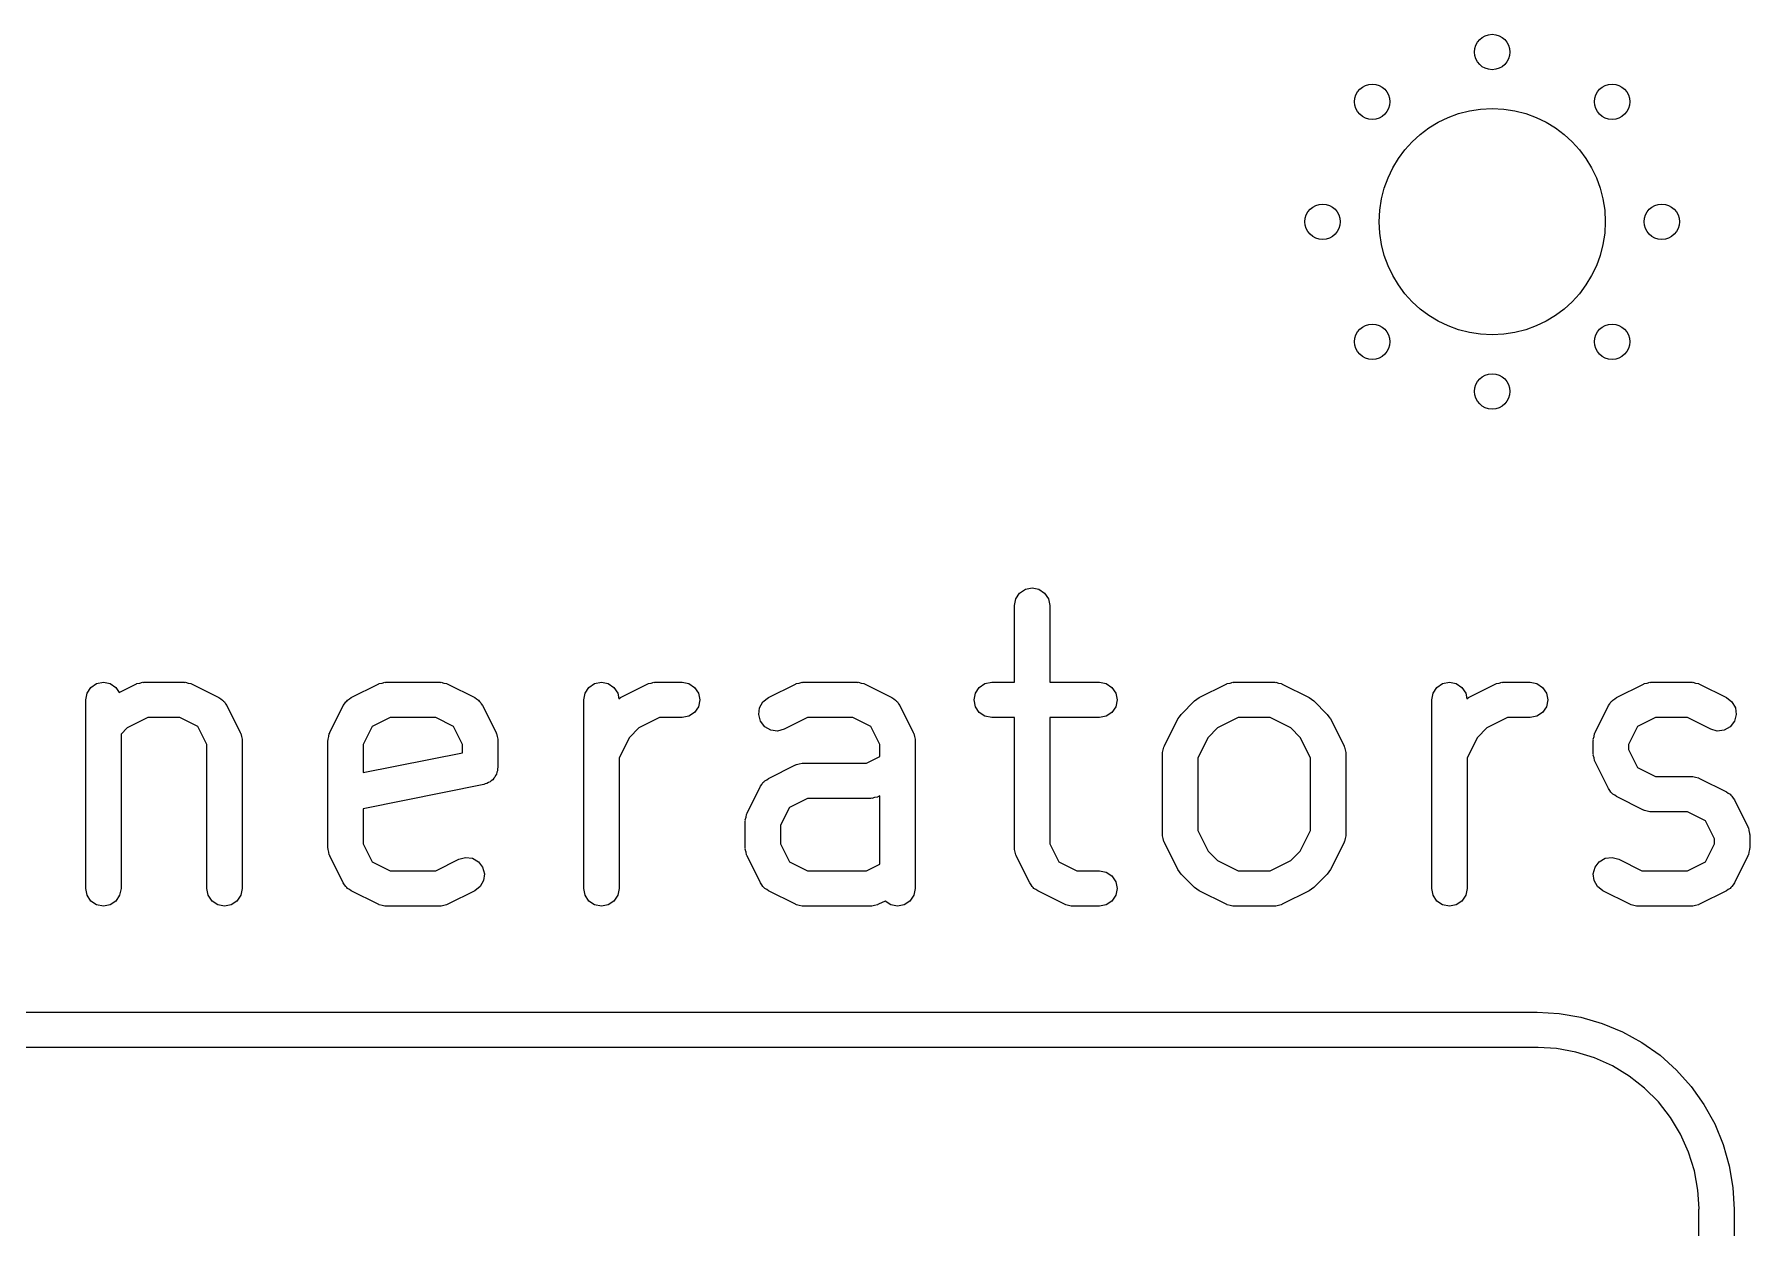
# Model space of a CAD drawing. Extents: x 78 to 213, y -137 to -49.
# Drawn here: x 188.28 to 212.56, y -66.3 to -49.42 of the extents above; entities that cross this region are included whole.
import ezdxf

# ---------------------------------------------------------------- set-up
doc = ezdxf.new("R2010")
doc.units = 0
doc.layers.add('BLACK', color=7, linetype='CONTINUOUS')

msp = doc.modelspace()

# ---------------------------------------------------------------- linework, layer by layer
at = {"layer": 'BLACK', "linetype": 'CONTINUOUS'}
for p, q in [((202.228, -57.3227), (202.309, -57.2686)), ((202.309, -57.2686), (202.404, -57.2495)), ((202.404, -57.2495), (202.5, -57.2686)), ((202.5, -57.2686), (202.581, -57.3227)), ((202.154, -57.4995), (202.173, -57.4039)), ((202.154, -58.5829), (202.154, -57.4995)), ((202.173, -57.4039), (202.228, -57.3227)), ((202.581, -57.3227), (202.635, -57.4039)), ((202.635, -57.4039), (202.654, -57.4995)), ((202.654, -57.4995), (202.654, -58.5829)), ((189.011, -58.8329), (189.03, -58.7372)), ((189.03, -58.7372), (189.085, -58.6561)), ((189.085, -58.6561), (189.166, -58.6019)), ((189.166, -58.6019), (189.261, -58.5829)), ((189.261, -58.5829), (189.357, -58.6019)), ((189.357, -58.6019), (189.438, -58.6561)), ((189.438, -58.6561), (189.486, -58.727)), ((189.486, -58.727), (189.721, -58.6092)), ((189.721, -58.6092), (189.73, -58.6069)), ((189.73, -58.6069), (189.737, -58.6019)), ((189.737, -58.6019), (189.776, -58.5941)), ((189.776, -58.5941), (189.815, -58.5835)), ((189.815, -58.5835), (189.824, -58.5846)), ((189.824, -58.5846), (189.833, -58.5829)), ((189.833, -58.5829), (190.404, -58.5829)), ((190.404, -58.5829), (190.413, -58.5846)), ((190.413, -58.5846), (190.422, -58.5835)), ((190.422, -58.5835), (190.461, -58.5941)), ((190.461, -58.5941), (190.5, -58.6019)), ((190.5, -58.6019), (190.507, -58.6069)), ((190.507, -58.6069), (190.516, -58.6092)), ((190.516, -58.6092), (190.897, -58.7997)), ((192.769, -58.7997), (193.15, -58.6092)), ((193.15, -58.6092), (193.158, -58.6069)), ((193.158, -58.6069), (193.166, -58.6019)), ((193.166, -58.6019), (193.205, -58.5941)), ((193.205, -58.5941), (193.244, -58.5835)), ((193.244, -58.5835), (193.253, -58.5846)), ((193.253, -58.5846), (193.261, -58.5829)), ((193.261, -58.5829), (194.023, -58.5829)), ((194.023, -58.5829), (194.032, -58.5846)), ((194.032, -58.5846), (194.041, -58.5835)), ((194.041, -58.5835), (194.08, -58.5941)), ((194.08, -58.5941), (194.119, -58.6019)), ((194.119, -58.6019), (194.126, -58.6069)), ((194.126, -58.6069), (194.135, -58.6092)), ((194.135, -58.6092), (194.516, -58.7997)), ((196.059, -58.8329), (196.078, -58.7372)), ((196.078, -58.7372), (196.132, -58.6561)), ((196.132, -58.6561), (196.213, -58.6019)), ((196.213, -58.6019), (196.309, -58.5829)), ((196.309, -58.5829), (196.405, -58.6019)), ((196.405, -58.6019), (196.486, -58.6561)), ((196.486, -58.6561), (196.54, -58.7372)), ((196.54, -58.7372), (196.556, -58.817)), ((196.578, -58.7997), (196.959, -58.6092)), ((196.959, -58.6092), (196.968, -58.6069)), ((196.968, -58.6069), (196.975, -58.6019)), ((196.975, -58.6019), (197.015, -58.5941)), ((197.015, -58.5941), (197.053, -58.5835)), ((197.053, -58.5835), (197.062, -58.5846)), ((197.062, -58.5846), (197.071, -58.5829)), ((197.071, -58.5829), (197.452, -58.5829)), ((197.452, -58.5829), (197.548, -58.6019)), ((197.548, -58.6019), (197.629, -58.6561)), ((197.629, -58.6561), (197.683, -58.7372)), ((197.683, -58.7372), (197.702, -58.8329)), ((198.673, -58.7997), (199.054, -58.6092)), ((199.054, -58.6092), (199.063, -58.6069)), ((199.063, -58.6069), (199.071, -58.6019)), ((199.071, -58.6019), (199.11, -58.5941)), ((199.11, -58.5941), (199.148, -58.5835)), ((199.148, -58.5835), (199.157, -58.5846)), ((199.157, -58.5846), (199.166, -58.5829)), ((199.166, -58.5829), (199.928, -58.5829)), ((199.928, -58.5829), (199.937, -58.5846)), ((199.937, -58.5846), (199.946, -58.5835)), ((199.946, -58.5835), (199.984, -58.5941)), ((199.984, -58.5941), (200.024, -58.6019)), ((200.024, -58.6019), (200.031, -58.6069)), ((200.031, -58.6069), (200.04, -58.6092)), ((200.04, -58.6092), (200.421, -58.7997)), ((201.583, -58.8329), (201.602, -58.7372)), ((201.602, -58.7372), (201.656, -58.6561)), ((201.656, -58.6561), (201.737, -58.6019)), ((201.737, -58.6019), (201.833, -58.5829)), ((201.833, -58.5829), (202.154, -58.5829)), ((202.654, -58.5829), (203.357, -58.5829)), ((203.357, -58.5829), (203.452, -58.6019)), ((203.452, -58.6019), (203.533, -58.6561)), ((203.533, -58.6561), (203.588, -58.7372)), ((203.588, -58.7372), (203.607, -58.8329)), ((204.769, -58.7997), (205.15, -58.6092)), ((205.15, -58.6092), (205.158, -58.6069)), ((205.158, -58.6069), (205.166, -58.6019)), ((205.166, -58.6019), (205.205, -58.5941)), ((205.205, -58.5941), (205.244, -58.5835)), ((205.244, -58.5835), (205.253, -58.5846)), ((205.253, -58.5846), (205.261, -58.5829)), ((205.261, -58.5829), (205.833, -58.5829)), ((205.833, -58.5829), (205.842, -58.5846)), ((205.842, -58.5846), (205.851, -58.5835)), ((205.851, -58.5835), (205.889, -58.5941)), ((205.889, -58.5941), (205.929, -58.6019)), ((205.929, -58.6019), (205.936, -58.6069)), ((205.936, -58.6069), (205.945, -58.6092)), ((205.945, -58.6092), (206.326, -58.7997)), ((208.059, -58.8329), (208.078, -58.7372)), ((208.078, -58.7372), (208.132, -58.6561)), ((208.132, -58.6561), (208.213, -58.6019)), ((208.213, -58.6019), (208.309, -58.5829)), ((208.309, -58.5829), (208.405, -58.6019)), ((208.405, -58.6019), (208.486, -58.6561)), ((208.486, -58.6561), (208.54, -58.7372)), ((208.54, -58.7372), (208.556, -58.817)), ((208.578, -58.7997), (208.959, -58.6092)), ((208.959, -58.6092), (208.968, -58.6069)), ((208.968, -58.6069), (208.975, -58.6019)), ((208.975, -58.6019), (209.015, -58.5941)), ((209.015, -58.5941), (209.053, -58.5835)), ((209.053, -58.5835), (209.062, -58.5846)), ((209.062, -58.5846), (209.071, -58.5829)), ((209.071, -58.5829), (209.452, -58.5829)), ((209.452, -58.5829), (209.548, -58.6019)), ((209.548, -58.6019), (209.629, -58.6561)), ((209.629, -58.6561), (209.683, -58.7372)), ((209.683, -58.7372), (209.702, -58.8329)), ((210.673, -58.7997), (211.054, -58.6092)), ((211.054, -58.6092), (211.063, -58.6069)), ((211.063, -58.6069), (211.071, -58.6019)), ((211.071, -58.6019), (211.11, -58.5941)), ((211.11, -58.5941), (211.148, -58.5835)), ((211.148, -58.5835), (211.157, -58.5846)), ((211.157, -58.5846), (211.166, -58.5829)), ((211.166, -58.5829), (211.738, -58.5829)), ((211.738, -58.5829), (211.746, -58.5846)), ((211.746, -58.5846), (211.755, -58.5835)), ((211.755, -58.5835), (211.794, -58.5941)), ((211.794, -58.5941), (211.833, -58.6019)), ((211.833, -58.6019), (211.841, -58.6069)), ((211.841, -58.6069), (211.849, -58.6092)), ((211.849, -58.6092), (212.23, -58.7997)), ((189.011, -61.4995), (189.011, -58.8329)), ((190.897, -58.7997), (190.922, -58.8189)), ((190.922, -58.8189), (190.949, -58.8345)), ((190.949, -58.8345), (190.96, -58.8486)), ((190.96, -58.8486), (190.974, -58.8595)), ((190.974, -58.8595), (190.99, -58.8868)), ((190.99, -58.8868), (191.009, -58.9115)), ((191.009, -58.9115), (191.199, -59.2925)), ((192.466, -59.2925), (192.657, -58.9115)), ((192.657, -58.9115), (192.676, -58.8868)), ((192.676, -58.8868), (192.692, -58.8595)), ((192.692, -58.8595), (192.706, -58.8486)), ((192.706, -58.8486), (192.717, -58.8345)), ((192.717, -58.8345), (192.744, -58.8189)), ((192.744, -58.8189), (192.769, -58.7997)), ((194.516, -58.7997), (194.541, -58.8189)), ((194.541, -58.8189), (194.568, -58.8345)), ((194.568, -58.8345), (194.579, -58.8486)), ((194.579, -58.8486), (194.593, -58.8595)), ((194.593, -58.8595), (194.609, -58.8868)), ((194.609, -58.8868), (194.628, -58.9115)), ((194.628, -58.9115), (194.818, -59.2925)), ((196.059, -61.4995), (196.059, -58.8329)), ((196.556, -58.817), (196.578, -58.7997)), ((197.683, -58.9285), (197.629, -59.0096)), ((197.702, -58.8329), (197.683, -58.9285)), ((198.536, -59.0411), (198.548, -58.9443)), ((198.548, -58.9443), (198.596, -58.8595)), ((198.596, -58.8595), (198.673, -58.7997)), ((200.421, -58.7997), (200.446, -58.8189)), ((200.446, -58.8189), (200.473, -58.8345)), ((200.473, -58.8345), (200.484, -58.8486)), ((200.484, -58.8486), (200.498, -58.8595)), ((200.498, -58.8595), (200.513, -58.8868)), ((200.513, -58.8868), (200.533, -58.9115)), ((200.533, -58.9115), (200.723, -59.2925)), ((201.602, -58.9285), (201.583, -58.8329)), ((201.656, -59.0096), (201.602, -58.9285)), ((203.588, -58.9285), (203.533, -59.0096)), ((203.607, -58.8329), (203.588, -58.9285)), ((204.513, -59.037), (204.704, -58.8466)), ((204.704, -58.8466), (204.737, -58.8243)), ((204.737, -58.8243), (204.769, -58.7997)), ((206.326, -58.7997), (206.357, -58.8243)), ((206.357, -58.8243), (206.391, -58.8466)), ((206.391, -58.8466), (206.581, -59.037)), ((208.059, -61.4995), (208.059, -58.8329)), ((208.556, -58.817), (208.578, -58.7997)), ((209.683, -58.9285), (209.629, -59.0096)), ((209.702, -58.8329), (209.683, -58.9285)), ((210.371, -59.2925), (210.562, -58.9115)), ((210.562, -58.9115), (210.581, -58.8868)), ((210.581, -58.8868), (210.596, -58.8595)), ((210.596, -58.8595), (210.61, -58.8486)), ((210.61, -58.8486), (210.621, -58.8345)), ((210.621, -58.8345), (210.649, -58.8189)), ((210.649, -58.8189), (210.673, -58.7997)), ((212.23, -58.7997), (212.307, -58.8595)), ((212.307, -58.8595), (212.356, -58.9443)), ((212.356, -58.9443), (212.368, -59.0411)), ((189.6, -59.2288), (189.511, -59.3174)), ((189.892, -59.0829), (189.6, -59.2288)), ((190.345, -59.0829), (189.892, -59.0829)), ((190.599, -59.2097), (190.345, -59.0829)), ((190.726, -59.4633), (190.599, -59.2097)), ((193.067, -59.2097), (192.94, -59.4633)), ((193.32, -59.0829), (193.067, -59.2097)), ((193.964, -59.0829), (193.32, -59.0829)), ((194.218, -59.2097), (193.964, -59.0829)), ((194.345, -59.4633), (194.218, -59.2097)), ((196.838, -59.2288), (196.705, -59.3619)), ((197.13, -59.0829), (196.838, -59.2288)), ((197.452, -59.0829), (197.13, -59.0829)), ((197.548, -59.0638), (197.452, -59.0829)), ((197.629, -59.0096), (197.548, -59.0638)), ((198.562, -59.1351), (198.536, -59.0411)), ((198.621, -59.2122), (198.562, -59.1351)), ((198.706, -59.2605), (198.621, -59.2122)), ((199.225, -59.0829), (198.897, -59.2469)), ((199.869, -59.0829), (199.225, -59.0829)), ((200.123, -59.2097), (199.869, -59.0829)), ((200.25, -59.4633), (200.123, -59.2097)), ((201.737, -59.0638), (201.656, -59.0096)), ((201.833, -59.0829), (201.737, -59.0638)), ((202.154, -59.0829), (201.833, -59.0829)), ((202.154, -60.9281), (202.154, -59.0829)), ((203.357, -59.0829), (202.654, -59.0829)), ((202.654, -59.0829), (202.654, -60.8691)), ((203.452, -59.0638), (203.357, -59.0829)), ((203.533, -59.0096), (203.452, -59.0638)), ((204.276, -59.483), (204.466, -59.102)), ((204.466, -59.102), (204.491, -59.0704)), ((204.491, -59.0704), (204.513, -59.037)), ((205.029, -59.2288), (204.895, -59.3619)), ((205.32, -59.0829), (205.029, -59.2288)), ((205.774, -59.0829), (205.32, -59.0829)), ((206.066, -59.2288), (205.774, -59.0829)), ((206.199, -59.3619), (206.066, -59.2288)), ((206.581, -59.037), (206.603, -59.0704)), ((206.603, -59.0704), (206.628, -59.102)), ((206.628, -59.102), (206.818, -59.483)), ((208.838, -59.2288), (208.705, -59.3619)), ((209.13, -59.0829), (208.838, -59.2288)), ((209.452, -59.0829), (209.13, -59.0829)), ((209.548, -59.0638), (209.452, -59.0829)), ((209.629, -59.0096), (209.548, -59.0638)), ((210.972, -59.2097), (210.845, -59.4633)), ((211.225, -59.0829), (210.972, -59.2097)), ((211.679, -59.0829), (211.225, -59.0829)), ((212.007, -59.2469), (211.679, -59.0829)), ((212.282, -59.2122), (212.198, -59.2605)), ((212.342, -59.1351), (212.282, -59.2122)), ((212.368, -59.0411), (212.342, -59.1351)), ((189.511, -59.3174), (189.511, -61.4995)), ((190.726, -61.4995), (190.726, -59.4633)), ((191.199, -59.2925), (191.202, -59.3011)), ((191.202, -59.3011), (191.207, -59.3086)), ((191.207, -59.3086), (191.215, -59.3479)), ((191.215, -59.3479), (191.225, -59.3866)), ((191.225, -59.3866), (191.224, -59.3955)), ((191.224, -59.3955), (191.226, -59.4043)), ((191.226, -59.4043), (191.226, -61.4995)), ((192.44, -59.4043), (192.442, -59.3955)), ((192.44, -60.9281), (192.44, -59.4043)), ((192.441, -59.3866), (192.451, -59.3479)), ((192.442, -59.3955), (192.441, -59.3866)), ((192.451, -59.3479), (192.459, -59.3086)), ((192.459, -59.3086), (192.464, -59.3011)), ((192.464, -59.3011), (192.466, -59.2925)), ((192.94, -59.4633), (192.94, -59.8612)), ((194.345, -59.5803), (194.345, -59.4633)), ((194.818, -59.2925), (194.821, -59.3011)), ((194.821, -59.3011), (194.826, -59.3086)), ((194.826, -59.3086), (194.834, -59.3479)), ((194.834, -59.3479), (194.844, -59.3866)), ((194.844, -59.3866), (194.843, -59.3955)), ((194.843, -59.3955), (194.845, -59.4043)), ((194.845, -59.4043), (194.845, -59.7852)), ((196.705, -59.3619), (196.559, -59.6538)), ((198.803, -59.2727), (198.706, -59.2605)), ((198.897, -59.2469), (198.803, -59.2727)), ((200.25, -59.6307), (200.25, -59.4633)), ((200.723, -59.2925), (200.726, -59.3011)), ((200.726, -59.3011), (200.73, -59.3086)), ((200.73, -59.3086), (200.738, -59.3479)), ((200.738, -59.3479), (200.749, -59.3866)), ((200.749, -59.3866), (200.748, -59.3955)), ((200.748, -59.3955), (200.75, -59.4043)), ((200.75, -59.4043), (200.75, -61.4995)), ((204.895, -59.3619), (204.75, -59.6538)), ((206.345, -59.6538), (206.199, -59.3619)), ((208.705, -59.3619), (208.559, -59.6538)), ((210.345, -59.3866), (210.356, -59.3479)), ((210.347, -59.3955), (210.345, -59.3866)), ((210.345, -59.4043), (210.347, -59.3955)), ((210.345, -59.5948), (210.345, -59.4043)), ((210.356, -59.3479), (210.364, -59.3086)), ((210.364, -59.3086), (210.369, -59.3011)), ((210.369, -59.3011), (210.371, -59.2925)), ((210.845, -59.4633), (210.845, -59.5357)), ((212.101, -59.2727), (212.007, -59.2469)), ((212.198, -59.2605), (212.101, -59.2727)), ((192.94, -59.8612), (194.345, -59.5803)), ((196.559, -59.6538), (196.559, -61.4995)), ((200.06, -59.7257), (200.25, -59.6307)), ((204.25, -59.577), (204.261, -59.5384)), ((204.251, -59.586), (204.25, -59.577)), ((204.25, -59.5948), (204.251, -59.586)), ((204.25, -60.7376), (204.25, -59.5948)), ((204.261, -59.5384), (204.269, -59.4991)), ((204.269, -59.4991), (204.274, -59.4916)), ((204.274, -59.4916), (204.276, -59.483)), ((204.75, -59.6538), (204.75, -60.6786)), ((206.345, -60.6786), (206.345, -59.6538)), ((206.818, -59.483), (206.821, -59.4916)), ((206.821, -59.4916), (206.826, -59.4991)), ((206.826, -59.4991), (206.834, -59.5384)), ((206.834, -59.5384), (206.844, -59.577)), ((206.844, -59.577), (206.843, -59.586)), ((206.843, -59.586), (206.845, -59.5948)), ((206.845, -59.5948), (206.845, -60.7376)), ((208.559, -59.6538), (208.559, -61.4995)), ((210.347, -59.6036), (210.345, -59.5948)), ((210.345, -59.6125), (210.347, -59.6036)), ((210.356, -59.6511), (210.345, -59.6125)), ((210.364, -59.6904), (210.356, -59.6511)), ((210.369, -59.6979), (210.364, -59.6904)), ((210.371, -59.7066), (210.369, -59.6979)), ((210.562, -60.0875), (210.371, -59.7066)), ((210.845, -59.5357), (210.972, -59.7894)), ((194.785, -59.9414), (194.772, -59.962)), ((194.803, -59.9239), (194.785, -59.9414)), ((194.812, -59.9013), (194.803, -59.9239)), ((194.826, -59.8809), (194.812, -59.9013)), ((194.831, -59.8566), (194.826, -59.8809)), ((194.84, -59.8338), (194.831, -59.8566)), ((194.845, -59.7852), (194.84, -59.8093)), ((194.84, -59.8093), (194.84, -59.8338)), ((198.649, -59.9618), (198.673, -59.9426)), ((198.673, -59.9426), (199.054, -59.7521)), ((199.054, -59.7521), (199.063, -59.7497)), ((199.063, -59.7497), (199.071, -59.7447)), ((199.071, -59.7447), (199.11, -59.7369)), ((199.11, -59.7369), (199.148, -59.7263)), ((199.148, -59.7263), (199.157, -59.7275)), ((199.157, -59.7275), (199.166, -59.7257)), ((199.166, -59.7257), (200.06, -59.7257)), ((210.972, -59.7894), (211.225, -59.9162)), ((211.225, -59.9162), (211.738, -59.9162)), ((211.738, -59.9162), (211.746, -59.9179)), ((211.746, -59.9179), (211.755, -59.9168)), ((211.755, -59.9168), (211.794, -59.9274)), ((211.794, -59.9274), (211.833, -59.9352)), ((211.833, -59.9352), (211.841, -59.9402)), ((211.841, -59.9402), (211.849, -59.9426)), ((211.849, -59.9426), (212.23, -60.1331)), ((194.644, -60.0304), (192.94, -60.3711)), ((194.666, -60.021), (194.644, -60.0304)), ((194.69, -60.0162), (194.666, -60.021)), ((194.711, -60.0025), (194.69, -60.0162)), ((194.734, -59.993), (194.711, -60.0025)), ((194.751, -59.9756), (194.734, -59.993)), ((194.772, -59.962), (194.751, -59.9756)), ((198.371, -60.4353), (198.562, -60.0544)), ((198.562, -60.0544), (198.581, -60.0296)), ((198.581, -60.0296), (198.596, -60.0024)), ((198.596, -60.0024), (198.61, -59.9914)), ((198.61, -59.9914), (198.621, -59.9773)), ((198.621, -59.9773), (198.649, -59.9618)), ((200.222, -60.2017), (200.214, -60.2067)), ((200.23, -60.1993), (200.222, -60.2017)), ((200.25, -60.1897), (200.23, -60.1993)), ((200.25, -61.1545), (200.25, -60.1897)), ((210.581, -60.1123), (210.562, -60.0875)), ((210.596, -60.1395), (210.581, -60.1123)), ((210.61, -60.1505), (210.596, -60.1395)), ((210.621, -60.1646), (210.61, -60.1505)), ((210.649, -60.1801), (210.621, -60.1646)), ((210.673, -60.1993), (210.649, -60.1801)), ((211.054, -60.3898), (210.673, -60.1993)), ((212.23, -60.1331), (212.255, -60.1523)), ((212.255, -60.1523), (212.282, -60.1678)), ((212.282, -60.1678), (212.293, -60.1819)), ((212.293, -60.1819), (212.307, -60.1929)), ((212.307, -60.1929), (212.323, -60.2201)), ((192.94, -60.3711), (192.94, -60.8691)), ((198.364, -60.4515), (198.369, -60.444)), ((198.369, -60.444), (198.371, -60.4353)), ((198.972, -60.3525), (198.845, -60.6062)), ((199.225, -60.2257), (198.972, -60.3525)), ((200.119, -60.2257), (199.225, -60.2257)), ((200.127, -60.224), (200.119, -60.2257)), ((200.136, -60.2251), (200.127, -60.224)), ((200.175, -60.2145), (200.136, -60.2251)), ((200.214, -60.2067), (200.175, -60.2145)), ((211.063, -60.3922), (211.054, -60.3898)), ((211.071, -60.3972), (211.063, -60.3922)), ((211.11, -60.405), (211.071, -60.3972)), ((211.148, -60.4156), (211.11, -60.405)), ((211.157, -60.4144), (211.148, -60.4156)), ((211.166, -60.4162), (211.157, -60.4144)), ((211.679, -60.4162), (211.166, -60.4162)), ((211.932, -60.543), (211.679, -60.4162)), ((212.323, -60.2201), (212.342, -60.2449)), ((212.342, -60.2449), (212.533, -60.6258)), ((198.345, -60.5294), (198.356, -60.4908)), ((198.347, -60.5383), (198.345, -60.5294)), ((198.345, -60.5471), (198.347, -60.5383)), ((198.345, -60.9281), (198.345, -60.5471)), ((198.356, -60.4908), (198.364, -60.4515)), ((198.845, -60.6062), (198.845, -60.8691)), ((204.75, -60.6786), (204.895, -60.9705)), ((206.199, -60.9705), (206.345, -60.6786)), ((212.059, -60.7966), (211.932, -60.543)), ((212.533, -60.6258), (212.535, -60.6345)), ((212.535, -60.6345), (212.54, -60.6419)), ((212.54, -60.6419), (212.548, -60.6813)), ((212.548, -60.6813), (212.558, -60.7199)), ((192.442, -60.9369), (192.44, -60.9281)), ((192.94, -60.8691), (193.067, -61.1227)), ((198.347, -60.9369), (198.345, -60.9281)), ((198.845, -60.8691), (198.972, -61.1227)), ((202.156, -60.9369), (202.154, -60.9281)), ((202.654, -60.8691), (202.781, -61.1227)), ((204.251, -60.7464), (204.25, -60.7376)), ((204.25, -60.7553), (204.251, -60.7464)), ((204.261, -60.794), (204.25, -60.7553)), ((204.269, -60.8333), (204.261, -60.794)), ((204.274, -60.8408), (204.269, -60.8333)), ((204.276, -60.8494), (204.274, -60.8408)), ((204.466, -61.2304), (204.276, -60.8494)), ((206.818, -60.8494), (206.628, -61.2304)), ((206.821, -60.8408), (206.818, -60.8494)), ((206.826, -60.8333), (206.821, -60.8408)), ((206.834, -60.794), (206.826, -60.8333)), ((206.844, -60.7553), (206.834, -60.794)), ((206.845, -60.7376), (206.843, -60.7464)), ((206.843, -60.7464), (206.844, -60.7553)), ((211.932, -61.1227), (212.059, -60.8691)), ((212.059, -60.8691), (212.059, -60.7966)), ((212.558, -60.7199), (212.557, -60.7288)), ((212.557, -60.7288), (212.559, -60.7376)), ((212.559, -60.9281), (212.557, -60.9369)), ((212.559, -60.7376), (212.559, -60.9281)), ((192.441, -60.9458), (192.442, -60.9369)), ((192.451, -60.9845), (192.441, -60.9458)), ((192.459, -61.0238), (192.451, -60.9845)), ((192.464, -61.0312), (192.459, -61.0238)), ((192.466, -61.0399), (192.464, -61.0312)), ((192.657, -61.4208), (192.466, -61.0399)), ((193.067, -61.1227), (193.32, -61.2495)), ((193.964, -61.2495), (194.292, -61.0854)), ((194.292, -61.0854), (194.387, -61.0597)), ((194.387, -61.0597), (194.483, -61.0719)), ((194.483, -61.0719), (194.568, -61.1202)), ((194.568, -61.1202), (194.628, -61.1972)), ((198.345, -60.9458), (198.347, -60.9369)), ((198.356, -60.9845), (198.345, -60.9458)), ((198.364, -61.0238), (198.356, -60.9845)), ((198.369, -61.0312), (198.364, -61.0238)), ((198.371, -61.0399), (198.369, -61.0312)), ((198.562, -61.4209), (198.371, -61.0399)), ((198.972, -61.1227), (199.225, -61.2495)), ((200.06, -61.2495), (200.25, -61.1545)), ((202.155, -60.9458), (202.156, -60.9369)), ((202.165, -60.9845), (202.155, -60.9458)), ((202.173, -61.0238), (202.165, -60.9845)), ((202.178, -61.0312), (202.173, -61.0238)), ((202.181, -61.0399), (202.178, -61.0312)), ((202.371, -61.4208), (202.181, -61.0399)), ((202.781, -61.1227), (203.035, -61.2495)), ((204.895, -60.9705), (205.029, -61.1036)), ((205.029, -61.1036), (205.32, -61.2495)), ((205.774, -61.2495), (206.066, -61.1036)), ((206.066, -61.1036), (206.199, -60.9705)), ((210.371, -61.1972), (210.431, -61.1202)), ((210.431, -61.1202), (210.516, -61.0719)), ((210.516, -61.0719), (210.612, -61.0597)), ((210.612, -61.0597), (210.707, -61.0854)), ((210.707, -61.0854), (211.035, -61.2495)), ((211.679, -61.2495), (211.932, -61.1227)), ((212.533, -61.0399), (212.342, -61.4208)), ((212.535, -61.0312), (212.533, -61.0399)), ((212.54, -61.0238), (212.535, -61.0312)), ((212.548, -60.9845), (212.54, -61.0238)), ((212.558, -60.9458), (212.548, -60.9845)), ((212.557, -60.9369), (212.558, -60.9458)), ((193.32, -61.2495), (193.964, -61.2495)), ((194.641, -61.3881), (194.593, -61.4728)), ((194.628, -61.1972), (194.654, -61.2913)), ((194.654, -61.2913), (194.641, -61.3881)), ((199.225, -61.2495), (200.06, -61.2495)), ((203.035, -61.2495), (203.357, -61.2495)), ((203.357, -61.2495), (203.452, -61.2686)), ((203.452, -61.2686), (203.533, -61.3227)), ((203.533, -61.3227), (203.588, -61.4039)), ((203.588, -61.4039), (203.607, -61.4995)), ((204.491, -61.262), (204.466, -61.2304)), ((204.513, -61.2953), (204.491, -61.262)), ((204.704, -61.4858), (204.513, -61.2953)), ((205.32, -61.2495), (205.774, -61.2495)), ((206.581, -61.2953), (206.391, -61.4858)), ((206.603, -61.262), (206.581, -61.2953)), ((206.628, -61.2304), (206.603, -61.262)), ((210.345, -61.2913), (210.371, -61.1972)), ((210.358, -61.3881), (210.345, -61.2913)), ((210.406, -61.4728), (210.358, -61.3881)), ((211.035, -61.2495), (211.679, -61.2495)), ((189.03, -61.5952), (189.011, -61.4995)), ((189.085, -61.6763), (189.03, -61.5952)), ((189.492, -61.5952), (189.438, -61.6763)), ((189.511, -61.4995), (189.492, -61.5952)), ((190.745, -61.5952), (190.726, -61.4995)), ((190.799, -61.6763), (190.745, -61.5952)), ((191.207, -61.5952), (191.152, -61.6763)), ((191.226, -61.4995), (191.207, -61.5952)), ((192.676, -61.4456), (192.657, -61.4208)), ((192.692, -61.4728), (192.676, -61.4456)), ((192.706, -61.4838), (192.692, -61.4728)), ((192.717, -61.4979), (192.706, -61.4838)), ((192.744, -61.5134), (192.717, -61.4979)), ((192.769, -61.5327), (192.744, -61.5134)), ((193.15, -61.7231), (192.769, -61.5327)), ((194.516, -61.5327), (194.135, -61.7231)), ((194.593, -61.4728), (194.516, -61.5327)), ((196.078, -61.5952), (196.059, -61.4995)), ((196.132, -61.6763), (196.078, -61.5952)), ((196.54, -61.5952), (196.486, -61.6763)), ((196.559, -61.4995), (196.54, -61.5952)), ((198.581, -61.4456), (198.562, -61.4209)), ((198.596, -61.4728), (198.581, -61.4456)), ((198.61, -61.4838), (198.596, -61.4728)), ((198.621, -61.4979), (198.61, -61.4838)), ((198.649, -61.5134), (198.621, -61.4979)), ((198.673, -61.5327), (198.649, -61.5134)), ((199.054, -61.7231), (198.673, -61.5327)), ((200.73, -61.5952), (200.676, -61.6763)), ((200.75, -61.4995), (200.73, -61.5952)), ((202.39, -61.4456), (202.371, -61.4208)), ((202.406, -61.4728), (202.39, -61.4456)), ((202.42, -61.4838), (202.406, -61.4728)), ((202.431, -61.4979), (202.42, -61.4838)), ((202.458, -61.5134), (202.431, -61.4979)), ((202.483, -61.5327), (202.458, -61.5134)), ((202.864, -61.7231), (202.483, -61.5327)), ((203.588, -61.5952), (203.533, -61.6763)), ((203.607, -61.4995), (203.588, -61.5952)), ((204.737, -61.5081), (204.704, -61.4858)), ((204.769, -61.5327), (204.737, -61.5081)), ((205.15, -61.7231), (204.769, -61.5327)), ((206.326, -61.5327), (205.945, -61.7231)), ((206.357, -61.5081), (206.326, -61.5327)), ((206.391, -61.4858), (206.357, -61.5081)), ((208.078, -61.5952), (208.059, -61.4995)), ((208.132, -61.6763), (208.078, -61.5952)), ((208.54, -61.5952), (208.486, -61.6763)), ((208.559, -61.4995), (208.54, -61.5952)), ((210.483, -61.5327), (210.406, -61.4728)), ((210.864, -61.7231), (210.483, -61.5327)), ((212.23, -61.5327), (211.849, -61.7231)), ((212.255, -61.5134), (212.23, -61.5327)), ((212.282, -61.4979), (212.255, -61.5134)), ((212.293, -61.4838), (212.282, -61.4979)), ((212.307, -61.4728), (212.293, -61.4838)), ((212.323, -61.4456), (212.307, -61.4728)), ((212.342, -61.4208), (212.323, -61.4456)), ((189.166, -61.7305), (189.085, -61.6763)), ((189.261, -61.7495), (189.166, -61.7305)), ((189.357, -61.7305), (189.261, -61.7495)), ((189.438, -61.6763), (189.357, -61.7305)), ((190.88, -61.7305), (190.799, -61.6763)), ((190.976, -61.7495), (190.88, -61.7305)), ((191.071, -61.7305), (190.976, -61.7495)), ((191.152, -61.6763), (191.071, -61.7305)), ((193.158, -61.7255), (193.15, -61.7231)), ((193.166, -61.7305), (193.158, -61.7255)), ((193.205, -61.7383), (193.166, -61.7305)), ((193.244, -61.7489), (193.205, -61.7383)), ((193.253, -61.7478), (193.244, -61.7489)), ((193.261, -61.7495), (193.253, -61.7478)), ((194.023, -61.7495), (193.261, -61.7495)), ((194.032, -61.7478), (194.023, -61.7495)), ((194.041, -61.7489), (194.032, -61.7478)), ((194.08, -61.7383), (194.041, -61.7489)), ((194.119, -61.7305), (194.08, -61.7383)), ((194.126, -61.7255), (194.119, -61.7305)), ((194.135, -61.7231), (194.126, -61.7255)), ((196.213, -61.7305), (196.132, -61.6763)), ((196.309, -61.7495), (196.213, -61.7305)), ((196.405, -61.7305), (196.309, -61.7495)), ((196.486, -61.6763), (196.405, -61.7305)), ((199.063, -61.7255), (199.054, -61.7231)), ((199.071, -61.7305), (199.063, -61.7255)), ((199.11, -61.7383), (199.071, -61.7305)), ((199.148, -61.7489), (199.11, -61.7383)), ((199.157, -61.7478), (199.148, -61.7489)), ((199.166, -61.7495), (199.157, -61.7478)), ((200.119, -61.7495), (199.166, -61.7495)), ((200.127, -61.7478), (200.119, -61.7495)), ((200.136, -61.7489), (200.127, -61.7478)), ((200.175, -61.7383), (200.136, -61.7489)), ((200.214, -61.7305), (200.175, -61.7383)), ((200.222, -61.7255), (200.214, -61.7305)), ((200.23, -61.7231), (200.222, -61.7255)), ((200.323, -61.6767), (200.23, -61.7231)), ((200.404, -61.7305), (200.323, -61.6767)), ((200.5, -61.7495), (200.404, -61.7305)), ((200.595, -61.7305), (200.5, -61.7495)), ((200.676, -61.6763), (200.595, -61.7305)), ((202.873, -61.7255), (202.864, -61.7231)), ((202.88, -61.7305), (202.873, -61.7255)), ((202.919, -61.7383), (202.88, -61.7305)), ((202.958, -61.7489), (202.919, -61.7383)), ((202.967, -61.7478), (202.958, -61.7489)), ((202.976, -61.7495), (202.967, -61.7478)), ((203.357, -61.7495), (202.976, -61.7495)), ((203.452, -61.7305), (203.357, -61.7495)), ((203.533, -61.6763), (203.452, -61.7305)), ((205.158, -61.7255), (205.15, -61.7231)), ((205.166, -61.7305), (205.158, -61.7255)), ((205.205, -61.7383), (205.166, -61.7305)), ((205.244, -61.7489), (205.205, -61.7383)), ((205.253, -61.7478), (205.244, -61.7489)), ((205.261, -61.7495), (205.253, -61.7478)), ((205.833, -61.7495), (205.261, -61.7495)), ((205.842, -61.7478), (205.833, -61.7495)), ((205.851, -61.7489), (205.842, -61.7478)), ((205.889, -61.7383), (205.851, -61.7489)), ((205.929, -61.7305), (205.889, -61.7383)), ((205.936, -61.7255), (205.929, -61.7305)), ((205.945, -61.7231), (205.936, -61.7255)), ((208.213, -61.7305), (208.132, -61.6763)), ((208.309, -61.7495), (208.213, -61.7305)), ((208.405, -61.7305), (208.309, -61.7495)), ((208.486, -61.6763), (208.405, -61.7305)), ((210.873, -61.7255), (210.864, -61.7231)), ((210.88, -61.7305), (210.873, -61.7255)), ((210.919, -61.7383), (210.88, -61.7305)), ((210.958, -61.7489), (210.919, -61.7383)), ((210.967, -61.7478), (210.958, -61.7489)), ((210.976, -61.7495), (210.967, -61.7478)), ((211.738, -61.7495), (210.976, -61.7495)), ((211.746, -61.7478), (211.738, -61.7495)), ((211.755, -61.7489), (211.746, -61.7478)), ((211.794, -61.7383), (211.755, -61.7489)), ((211.833, -61.7305), (211.794, -61.7383)), ((211.841, -61.7255), (211.833, -61.7305)), ((211.849, -61.7231), (211.841, -61.7255)), ((163.83, -63.25), (209.55, -63.25)), ((209.55, -63.25), (209.862, -63.2675)), ((209.862, -63.2675), (210.171, -63.32)), ((210.171, -63.32), (210.471, -63.4066)), ((210.471, -63.4066), (210.761, -63.5263)), ((210.761, -63.5263), (211.034, -63.6776)), ((209.55, -63.75), (163.83, -63.75)), ((209.566, -63.7468), (209.55, -63.75)), ((209.827, -63.7625), (209.566, -63.7468)), ((210.099, -63.8125), (209.827, -63.7625)), ((210.364, -63.8949), (210.099, -63.8125)), ((211.034, -63.6776), (211.29, -63.8587)), ((210.616, -64.0086), (210.364, -63.8949)), ((210.853, -64.1519), (210.616, -64.0086)), ((211.29, -63.8587), (211.523, -64.0672)), ((211.523, -64.0672), (211.731, -64.3005)), ((211.071, -64.3228), (210.853, -64.1519)), ((211.267, -64.5187), (211.071, -64.3228)), ((211.731, -64.3005), (211.912, -64.5556)), ((211.438, -64.7368), (211.267, -64.5187)), ((211.912, -64.5556), (212.064, -64.8295)), ((211.581, -64.9738), (211.438, -64.7368)), ((211.695, -65.2265), (211.581, -64.9738)), ((212.064, -64.8295), (212.183, -65.1185)), ((211.778, -65.491), (211.695, -65.2265)), ((212.183, -65.1185), (212.27, -65.4192)), ((211.827, -65.7635), (211.778, -65.491)), ((212.27, -65.4192), (212.322, -65.7276)), ((211.843, -66.0239), (211.827, -65.7635)), ((212.322, -65.7276), (212.34, -66.04)), ((211.84, -66.04), (211.843, -66.0239)), ((211.84, -127), (211.84, -66.04)), ((212.34, -66.04), (212.34, -127))]:
    msp.add_line(p, q, dxfattribs=at)
at = {"layer": 'BLACK'}
for centre, radius in [((208.915, -49.67), 0.25), ((207.218, -50.3729), 0.25), ((210.612, -50.3729), 0.25), ((208.915, -52.07), 1.6), ((206.515, -52.07), 0.25), ((211.315, -52.07), 0.25), ((207.218, -53.7671), 0.25), ((210.612, -53.7671), 0.25), ((208.915, -54.47), 0.25)]:
    msp.add_circle(centre, radius, dxfattribs=at)

doc.saveas('drawing.dxf')
